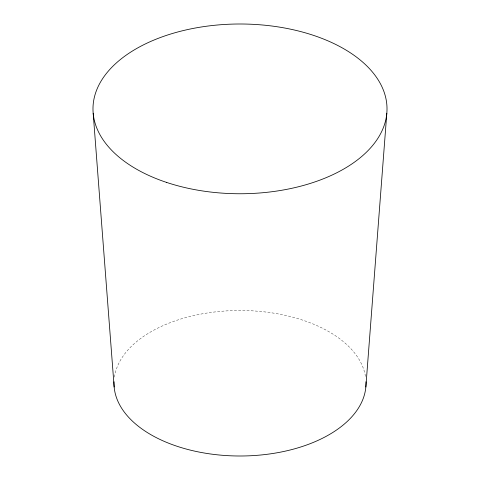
<?xml version="1.0" encoding="UTF-8"?>
<svg xmlns="http://www.w3.org/2000/svg" width="480" height="480" viewBox="0 0 480 480"><rect width="100%" height="100%" fill="white"/><g stroke="black" fill="none" stroke-linecap="round" stroke-linejoin="round"><path stroke-width="0.36" stroke-dasharray="2.4 1.8" d="M114.438 377.094A126.012 72.75 0 0 1 240 310.494A126.012 72.75 0 0 1 365.562 377.094"/><path stroke-width="0.72" d="M365.844 387.012L386.814 113.268M93.186 113.268L114.156 387.012M365.988 381.762A126.012 72.75 0 0 1 240 456A126.012 72.75 0 0 1 114.012 381.762M166.494 182.382A147.012 84.876 0 0 0 387.012 108.876A147.012 84.876 0 0 0 166.494 35.37A147.012 84.876 0 0 0 166.494 182.382"/></g></svg>
